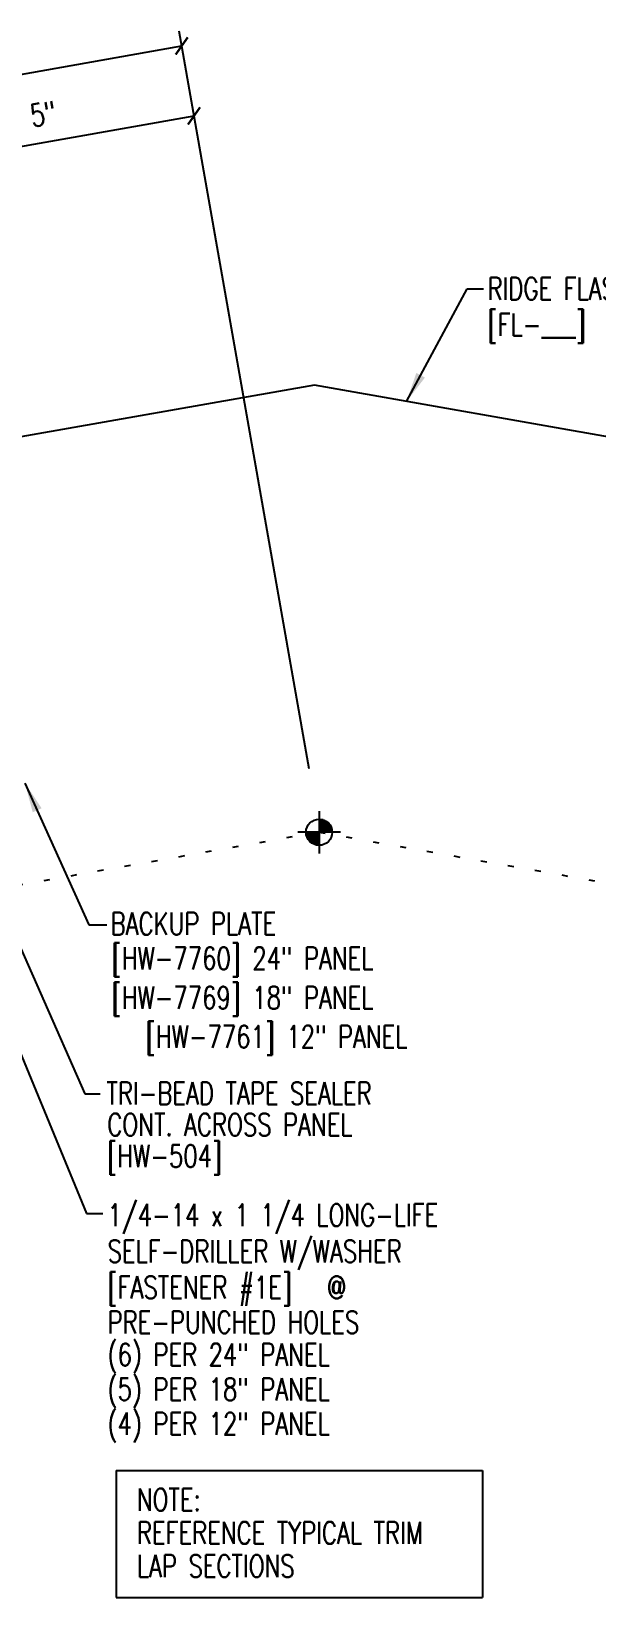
# Model space of a CAD drawing. Extents: x -0.4 to 44.2, y 8.8 to 52.8.
# Drawn here: x 18.34 to 27.84, y 8.85 to 35.18 of the extents above; entities that cross this region are included whole.
import ezdxf
from ezdxf.enums import TextEntityAlignment as Align

# ---------------------------------------------------------------- set-up
doc = ezdxf.new("R2010")
doc.units = 0
doc.header["$LTSCALE"] = 4
doc.header["$MEASUREMENT"] = 0
doc.linetypes.add('ACAD_ISO07W100', pattern=[3, 0, -3])
doc.layers.get('0').update_dxf_attribs({"linetype": 'CONTINUOUS'})
doc.layers.get('DEFPOINTS').update_dxf_attribs({"linetype": 'CONTINUOUS'})
for name, color, linetype in [('DIM', 2, 'CONTINUOUS'), ('ELEV-MK', 3, 'CONTINUOUS'), ('TEXT', 2, 'CONTINUOUS'), ('TRIM', 6, 'CONTINUOUS')]:
    doc.layers.add(name, color=color, linetype=linetype)
doc.styles.add('TEXT1', font='ROMANS.shx', dxfattribs={"width": 0.75, "height": 0.375})
doc.dimstyles.new('DETAIL', dxfattribs={"dimscale": 4, "dimtxt": 0.09375, "dimasz": 0.0625, "dimexe": 0.0625, "dimexo": 0.125, "dimgap": 0.0625, "dimtad": 1, "dimdec": 4, "dimzin": 3, "dimdsep": 46, "dimlunit": 4, "dimtxsty": 'TEXT1', "dimblk": 'ARCHTICK', "dimcen": 0.0625, "dimclrd": 7, "dimclre": 7, "dimclrt": 2, "dimadec": 0, "dimazin": 0, "dimtfac": 0.59375, "dimtdec": 4, "dimtmove": 0, "dimatfit": 3, "dimfxl": 0, "dimfrac": 2, "dimtolj": 1, "dimtzin": 3, "dimarcsym": 0})
doc.dimstyles.new('DETAIL$7', dxfattribs={"dimscale": 4, "dimtxt": 0.09375, "dimasz": 0.125, "dimexe": 0.0625, "dimexo": 0.125, "dimgap": 0.0625, "dimtad": 1, "dimdec": 4, "dimzin": 3, "dimdsep": 46, "dimlunit": 4, "dimtxsty": 'TEXT1', "dimblk": 'ARCHTICK', "dimcen": 0.0625, "dimclrd": 7, "dimclre": 7, "dimclrt": 2, "dimadec": 0, "dimazin": 0, "dimtfac": 1, "dimtdec": 4, "dimtmove": 0, "dimatfit": 3, "dimfxl": 0, "dimfrac": 2, "dimtolj": 1, "dimtzin": 3, "dimarcsym": 0})

# ---------------------------------------------------------------- blocks, each defined once
blk = doc.blocks.new('_ArchTick')
at = {"color": 0, "linetype": 'ByBlock', "const_width": 0.15}
blk.add_lwpolyline([(-0.5, -0.5), (0.5, 0.5)], dxfattribs=at)
blk = doc.blocks.new('*D5')
at = {"layer": 'DEFPOINTS', "color": 0}
for p in [(20.871, 34.934), (10.574, 24.336), (23.1, 22.291)]:
    blk.add_point(p, dxfattribs=at)
at = {"layer": 'DIM', "color": 7, "lineweight": -2}
for p, q in [((23.013, 22.783), (20.827, 35.18)), ((9.073, 32.853), (20.871, 34.934)), ((10.488, 24.829), (9.029, 33.099))]:
    blk.add_line(p, q, dxfattribs=at)
at = {"layer": 'DIM', "color": 7, "lineweight": -2, "xscale": 0.25, "yscale": 0.25, "zscale": 0.25}
for p, rotation in [((20.871, 34.934), 10), ((9.073, 32.853), 190)]:
    blk.add_blockref('_ArchTick', p, dxfattribs=dict(at, rotation=rotation))
at = {"layer": 'DIM', "color": 2, "insert": (14.89, 34.359), "char_height": 0.375, "attachment_point": 5, "rotation": 10, "style": 'TEXT1'}
blk.add_mtext('\\A1;1\'-0" MAX.', dxfattribs=at)
blk = doc.blocks.new('*D6')
at = {"layer": 'DEFPOINTS', "color": 0}
for p in [(21.078, 33.758), (17.451, 25.651), (23.1, 22.291)]:
    blk.add_point(p, dxfattribs=at)
at = {"layer": 'DIM', "color": 7, "lineweight": -2}
for p, q in [((23.013, 22.783), (21.035, 34.004)), ((16.174, 32.893), (21.078, 33.758)), ((17.364, 26.143), (16.13, 33.139))]:
    blk.add_line(p, q, dxfattribs=at)
at = {"layer": 'DIM', "color": 7, "lineweight": -2, "xscale": 0.25, "yscale": 0.25, "zscale": 0.25}
for p, rotation in [((21.078, 33.758), 10), ((16.174, 32.893), 190)]:
    blk.add_blockref('_ArchTick', p, dxfattribs=dict(at, rotation=rotation))
at = {"layer": 'DIM', "color": 2, "insert": (18.544, 33.792), "char_height": 0.375, "attachment_point": 5, "rotation": 10, "style": 'TEXT1'}
blk.add_mtext('\\A1;5"', dxfattribs=at)
blk = doc.blocks.new('SURVEY')
at = {"color": 11}
for p, q in [((0, 0.178), (0, -0.178)), ((0.033, 0.105), (0, 0.105)), ((0.063, 0.09), (0, 0.09)), ((0.08, 0.075), (0, 0.075)), ((0.092, 0.06), (0, 0.06)), ((0.1, 0.045), (0, 0.045)), ((0.106, 0.03), (0, 0.03)), ((0.109, 0.015), (0, 0.015)), ((0.178, 0), (-0.178, 0)), ((0, -0.015), (-0.109, -0.015)), ((0, -0.03), (-0.106, -0.03)), ((0, -0.045), (-0.1, -0.045)), ((0, -0.06), (-0.092, -0.06)), ((0, -0.075), (-0.08, -0.075)), ((0, -0.09), (-0.063, -0.09)), ((0, -0.105), (-0.033, -0.105))]:
    blk.add_line(p, q, dxfattribs=at)
blk.add_circle((0, 0), 0.11, dxfattribs=at)
blk = doc.blocks.new('A$C30686E82')
for p, q in [((-2.715, 0.761), (3.437, 0.761)), ((-2.715, 0.761), (-2.715, -1.379)), ((3.437, 0.761), (3.437, -1.379)), ((-2.715, -1.379), (3.437, -1.379))]:
    blk.add_line(p, q)
at = {"layer": 'TEXT', "style": 'TEXT1', "width": 0.75}
for s, p in [('NOTE:', (-2.368, 0.081)), ('REFERENCE TYPICAL TRIM', (-2.368, -0.477)), ('LAP SECTIONS', (-2.368, -1.035))]:
    blk.add_text(s, height=0.375, dxfattribs=at).set_placement(p)
blk = doc.blocks.new('FD-F1e')
at = {"layer": 'TEXT', "style": 'TEXT1', "width": 0.75}
for s, p in [('1/4-14 x 1 1/4 LONG-LIFE', (0.0047, -0.0408)), ('SELF-DRILLER W/WASHER', (0.0047, -0.1926)), ('[FASTENER #1E]', (0.0047, -0.3444))]:
    blk.add_text(s, height=0.09375, dxfattribs=at).set_placement(p)
blk.add_attdef('(QUANTITY)', (0.9263, -0.3444), '', height=0.0938, dxfattribs=at)

msp = doc.modelspace()

# ---------------------------------------------------------------- linework, layer by layer
at = {"layer": 'TEXT', "linetype": 'ACAD_ISO07W100', "ltscale": 0.03}
for q in [(4.14398, 18.35931), (42.21764, 18.35931)]:
    msp.add_line((23.18081, 21.71602), q, dxfattribs=at)
at = {"layer": 'TRIM'}
for p, q in [((23.1001, 29.23077), (15.30474, 27.85624)), ((30.89546, 27.85624), (23.1001, 29.23077))]:
    msp.add_line(p, q, dxfattribs=at)

# ---------------------------------------------------------------- block references
msp.add_blockref('A$C30686E82', (22.486, 10.22719))
at = {"layer": 'ELEV-MK', "xscale": 2, "yscale": 2, "zscale": 2}
msp.add_blockref('SURVEY', (23.18081, 21.71602), dxfattribs=at)
at = {"layer": 'TEXT', "xscale": 4, "yscale": 4, "zscale": 4}
msp.add_blockref('FD-F1e', (19.60752, 15.25493), dxfattribs=at).add_auto_attribs({'(QUANTITY)': '@'})

# ---------------------------------------------------------------- texts
at = {"layer": 'TEXT', "style": 'TEXT1', "width": 0.75}
for s, p in [('RIDGE FLASHING', (26.01157, 30.66732)), ('[FL-___]', (26.01157, 30.06018)), ('BACKUP PLATE', (19.67588, 19.98953)), ('[HW-7760] 24" PANEL', (19.69562, 19.40801)), ('[HW-7769] 18" PANEL', (19.69562, 18.74636)), ('TRI-BEAD TAPE SEALER', (19.60597, 17.14006)), ('CONT. ACROSS PANEL', (19.6213, 16.61269)), ('[HW-504]', (19.6213, 16.0838)), ('PRE-PUNCHED HOLES', (19.62451, 13.29098)), ('(6) PER 24" PANEL', (19.62451, 12.74663)), ('(5) PER 18" PANEL', (19.62451, 12.165)), ('(4) PER 12" PANEL', (19.62451, 11.58337))]:
    msp.add_text(s, height=0.375, dxfattribs=at).set_placement(p)
msp.add_text('[HW-7761] 12" PANEL', height=0.375, dxfattribs=at).set_placement((24.66711, 18.09051), align=Align.RIGHT)

# ---------------------------------------------------------------- dimensions: what is measured, and where the dimension line sits
at = {"layer": 'DIM'}
dim = msp.add_linear_dim(base=(20.87083, 34.93354), p1=(10.57436, 24.33623), p2=(23.1001, 22.29073), angle=10, text='<> MAX.', dimstyle='DETAIL', dxfattribs=at)
dim.commit()
dim.dimension.update_dxf_attribs({"geometry": '*D5', "text_midpoint": (14.88954, 34.35939)})
dim = msp.add_linear_dim(base=(21.07813, 33.7579), p1=(17.45056, 25.65075), p2=(23.1001, 22.29073), angle=10, dimstyle='DETAIL', dxfattribs=at)
dim.commit()
dim.dimension.update_dxf_attribs({"geometry": '*D6', "text_midpoint": (18.54366, 33.79152)})

# ---------------------------------------------------------------- leaders
for points in [[(24.64962, 28.95755), (25.66749, 30.8517), (25.94088, 30.8517)], [(16.83013, 22.78918), (19.24142, 17.31772), (19.50158, 17.31772)], [(18.23668, 22.5412), (19.31148, 20.15918), (19.61271, 20.15918)], [(16.60394, 21.77164), (19.2704, 15.30619), (19.54425, 15.30619)]]:
    msp.add_leader(points, dimstyle='DETAIL$7', dxfattribs=at)

doc.saveas('drawing.dxf')
